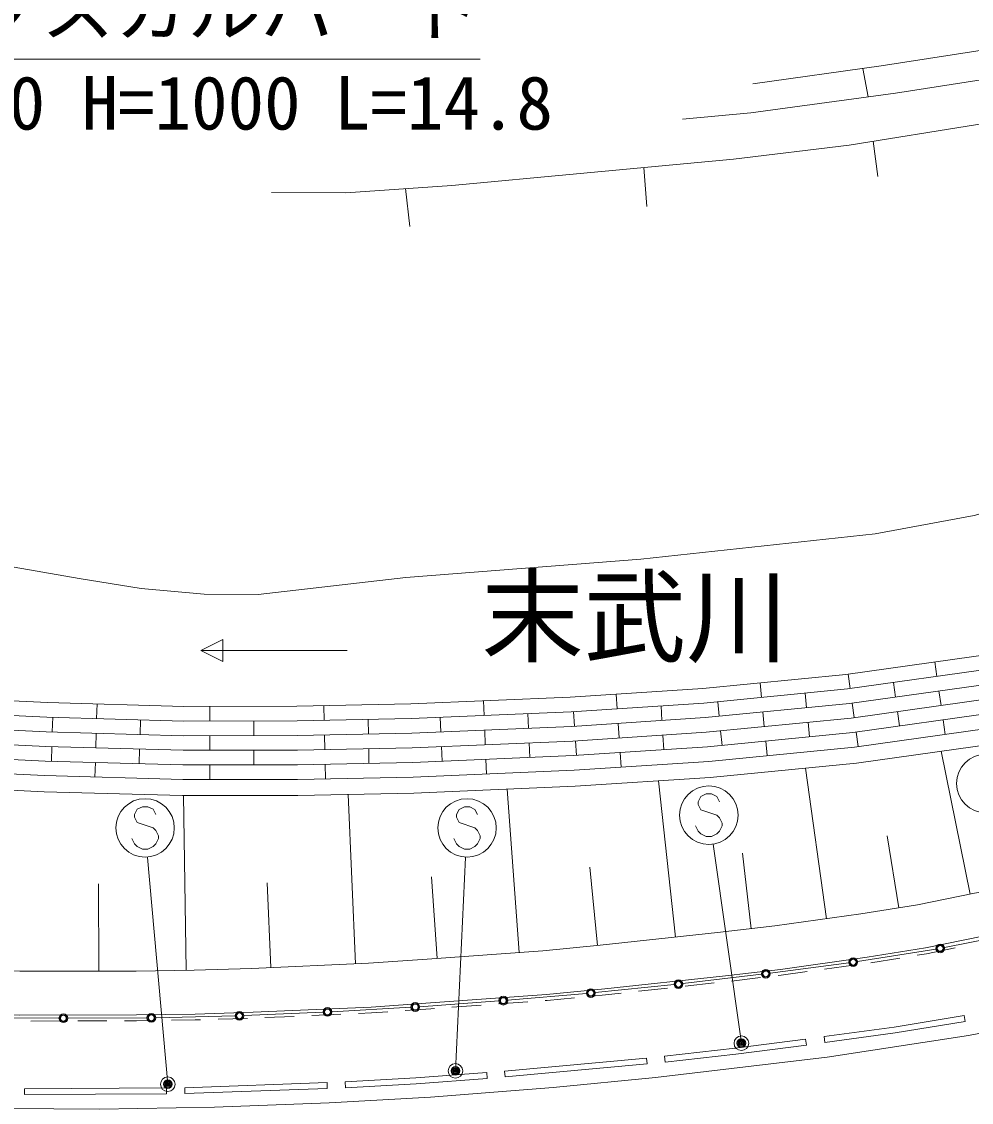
# Model space of a CAD drawing. Units: millimetres at full size, sheet at 1:1000; details may follow other scales. Extents: x 40000 to 680000, y 20000 to 380000.
# Drawn here: x 416661 to 449116, y 282363 to 319309 of the extents above; entities that cross this region are included whole.
import ezdxf
from ezdxf.enums import TextEntityAlignment as Align

# ---------------------------------------------------------------- set-up
doc = ezdxf.new("R2010")
doc.units = ezdxf.units.MM
doc.header["$LTSCALE"] = 1000
doc.header["$PDMODE"] = 32
doc.header["$PDSIZE"] = 500
doc.linetypes.add('CHAIN', pattern=[18.5, 12, -1.5, 3.5, -1.5])
for name, color, linetype, lineweight in [('M-BGD', 7, 'Continuous', 13), ('M-BMK', 2, 'Continuous', 13), ('M-STR-HTXT', 7, 'Continuous', 13), ('M-STR-STRC', 7, 'Continuous', 13)]:
    doc.layers.add(name, color=color, linetype=linetype, lineweight=lineweight)
doc.styles.add('ＭＳ ゴシック', font='')
doc.styles.get('ＭＳ ゴシック').set_extended_font_data('MS Gothic')

msp = doc.modelspace()

# ---------------------------------------------------------------- linework, layer by layer
at = {"layer": 'M-BGD'}
for p, q in [((445405, 317706), (445595, 316735)), ((445756, 315219), (445921, 314019)), ((437925, 314322), (438023, 312990)), ((429782, 313599), (429932, 312304)), ((422784, 297813), (423534, 298188)), ((423534, 298188), (423534, 297438)), ((427784, 297813), (422784, 297813)), ((423534, 297438), (422784, 297813)), ((450804, 297829), (444829, 296993)), ((447941, 296923), (447872, 297419)), ((450881, 297335), (444888, 296497)), ((444829, 296993), (439935, 296512)), ((441944, 296207), (441895, 296705)), ((444970, 296508), (444901, 297003)), ((450958, 296841), (444948, 296000)), ((446525, 296221), (446455, 296716)), ((439935, 296512), (435410, 296214)), ((437015, 295818), (436982, 296317)), ((444888, 296497), (439976, 296014)), ((443485, 295856), (443436, 296354)), ((451035, 296346), (445007, 295503)), ((448080, 295933), (448010, 296428)), ((417543, 296031), (413269, 296241)), ((422200, 295899), (417543, 296031)), ((419223, 295484), (419238, 295983)), ((429963, 295983), (426068, 295902)), ((435410, 296214), (429963, 295983)), ((432464, 295588), (432442, 296088)), ((439976, 296014), (435437, 295714)), ((444948, 296000), (440017, 295515)), ((440500, 295563), (440451, 296060)), ((445108, 295518), (445039, 296013)), ((417524, 295532), (413239, 295741)), ((426068, 295902), (422200, 295899)), ((423093, 295400), (423092, 295900)), ((427001, 295421), (426991, 295921)), ((435437, 295714), (429978, 295483)), ((433983, 295152), (433962, 295652)), ((435551, 295221), (435518, 295720)), ((438544, 295418), (438512, 295917)), ((442041, 295212), (441993, 295709)), ((451112, 295852), (445066, 295007)), ((446663, 295230), (446594, 295725)), ((417505, 295032), (413208, 295242)), ((422193, 295399), (417524, 295532)), ((417710, 295026), (417724, 295526)), ((420709, 294941), (420723, 295441)), ((426073, 295402), (422193, 295399)), ((424593, 294901), (424593, 295401)), ((429978, 295483), (426073, 295402)), ((428511, 294952), (428501, 295452)), ((435464, 295215), (429994, 294983)), ((430986, 295025), (430965, 295525)), ((440017, 295515), (435464, 295215)), ((437081, 294820), (437048, 295319)), ((445007, 295503), (440058, 295017)), ((443583, 294861), (443534, 295359)), ((448218, 294943), (448149, 295438)), ((422186, 294899), (417505, 295032)), ((419195, 294484), (419209, 294984)), ((426078, 294902), (422186, 294899)), ((423094, 294400), (423093, 294900)), ((429994, 294983), (426078, 294902)), ((427021, 294422), (427011, 294922)), ((432506, 294589), (432485, 295089)), ((440058, 295017), (435492, 294716)), ((438610, 294420), (438577, 294919)), ((445066, 295007), (440099, 294518)), ((440598, 294567), (440549, 295065)), ((445247, 294527), (445178, 295022)), ((417485, 294532), (413178, 294743)), ((422179, 294399), (417485, 294532)), ((417681, 294027), (417696, 294527)), ((430010, 294483), (426084, 294402)), ((435492, 294716), (430010, 294483)), ((431028, 294026), (431007, 294525)), ((434026, 294153), (434005, 294653)), ((440099, 294518), (435519, 294216)), ((435617, 294223), (435584, 294722)), ((442139, 294217), (442090, 294714)), ((417466, 294033), (413148, 294244)), ((420680, 293942), (420694, 294441)), ((426084, 294402), (422179, 294399)), ((424594, 293901), (424594, 294401)), ((428531, 293953), (428521, 294453)), ((435519, 294216), (430026, 293983)), ((437146, 293823), (437114, 294322)), ((449079, 289486), (448083, 294368)), ((422172, 293899), (417466, 294033)), ((419167, 293484), (419181, 293984)), ((426089, 293902), (422172, 293899)), ((423094, 293400), (423094, 293900)), ((430026, 293983), (426089, 293902)), ((427042, 293422), (427032, 293922)), ((432548, 293590), (432527, 294089)), ((444169, 288642), (443448, 293793)), ((439007, 288012), (438429, 293356)), ((433658, 287485), (433255, 293069)), ((422282, 286879), (422191, 292849)), ((428073, 287098), (427818, 292888)), ((446633, 289014), (446237, 291475)), ((441591, 288301), (441291, 290884)), ((436335, 287724), (436077, 290399)), ((430866, 287284), (430664, 290076)), ((419296, 286850), (419290, 289836)), ((425178, 286970), (425050, 289865)), ((447260, 287394), (447586, 287446)), ((447586, 287446), (448566, 287646)), ((445680, 287139), (446668, 287298)), ((442511, 286696), (442621, 286709)), ((442621, 286709), (443502, 286832)), ((444096, 286916), (445086, 287054)), ((439331, 286337), (440326, 286445)), ((440922, 286511), (441915, 286627)), ((436149, 285998), (436608, 286042)), ((436608, 286042), (437144, 286100)), ((437741, 286165), (438735, 286272)), ((431365, 285615), (432362, 285687)), ((432961, 285731), (433958, 285803)), ((434557, 285846), (434618, 285850)), ((434618, 285850), (435552, 285940)), ((423376, 285206), (424376, 285236)), ((424975, 285260), (425974, 285304)), ((426574, 285330), (427573, 285374)), ((428172, 285401), (428613, 285420)), ((428613, 285420), (429171, 285459)), ((429769, 285502), (430642, 285563)), ((430642, 285563), (430767, 285572)), ((416977, 285145), (417977, 285147)), ((418577, 285148), (419577, 285150)), ((420177, 285152), (420588, 285152)), ((420588, 285152), (421177, 285161)), ((421777, 285171), (422596, 285183)), ((422596, 285183), (422777, 285189)), ((444109, 284412), (444082, 284610)), ((433166, 283434), (438020, 283877)), ((438653, 283741), (438631, 283940)), ((433185, 283235), (433166, 283434)), ((422235, 282865), (427097, 283038)), ((427727, 282865), (427716, 283065)), ((416755, 282828), (421612, 282857)), ((416756, 282628), (416755, 282828)), ((422242, 282665), (422235, 282865))]:
    msp.add_line(p, q, dxfattribs=at)
for points in [[(441654, 317185), (446032, 317793), (450081, 318419), (451309, 318696), (454288, 319240), (457761, 319899), (462789, 320930), (466351, 321681), (470101, 322504), (472778, 323131), (473725, 323350)], [(439250, 315974), (441580, 316187), (446526, 316862), (450840, 317539), (455836, 318425), (460645, 319334), (464837, 320098), (469626, 321122), (473789, 322126), (474258, 322255)], [(425201, 313464), (427737, 313461), (431358, 313706), (435745, 314118), (440983, 314609), (444937, 315087), (449329, 315794), (452997, 316454), (458417, 317405), (461747, 318076), (465552, 318837), (470624, 319891), (473402, 320657), (474839, 321061)], [(416142, 300705), (418628, 300276), (420744, 299934), (422894, 299740), (424742, 299725), (429790, 300304), (437822, 300937), (445829, 301795), (449216, 302430), (452858, 303446), (455363, 304104), (457857, 304963), (460363, 305893), (462872, 306874), (464753, 307469), (467399, 308126), (469074, 308537), (471494, 309498), (473413, 310425), (475632, 311638), (478343, 313141), (478620, 313292)], [(409262, 294022), (413118, 293745), (417447, 293533), (422165, 293399), (426094, 293402), (430041, 293484), (435546, 293717), (440140, 294020), (445125, 294510), (451189, 295358), (456691, 296307), (457923, 296549)], [(409223, 293474), (413085, 293196), (417426, 292984), (422158, 292849), (426100, 292852), (430059, 292934), (435575, 293168), (440185, 293472), (445190, 293964), (451274, 294815), (456791, 295766), (458732, 296147)], [(399147, 287619), (403141, 287301), (405118, 287176), (408637, 287017), (412606, 286904), (416596, 286844), (420573, 286852), (422557, 286883), (424522, 286941), (428516, 287117), (430521, 287259), (434475, 287544), (436434, 287733), (440440, 288167), (442405, 288395), (445335, 288806), (447281, 289119), (449227, 289516), (451218, 289864), (453160, 290227), (455104, 290622), (457069, 291033), (459979, 291683), (460825, 291876)], [(460310, 290220), (457386, 289566), (455407, 289153), (453447, 288754), (451485, 288388), (449506, 288042), (447546, 287642)], [(447554, 287643), (445559, 287322), (442596, 286907), (440607, 286676), (436587, 286241), (434601, 286049), (430628, 285763), (428602, 285620), (424578, 285442), (422591, 285383), (420586, 285352), (416586, 285344), (412573, 285404), (408582, 285518), (405036, 285678), (403034, 285805), (399028, 286124), (397035, 286330), (393059, 286785)], [(444082, 284610), (446483, 284938), (448871, 285330)], [(444109, 284412), (446513, 284740), (448903, 285133), (448871, 285330)], [(438631, 283940), (441044, 284213), (443453, 284519)], [(438653, 283741), (441067, 284014), (443479, 284321), (443453, 284519)], [(433185, 283235), (438038, 283678), (438020, 283877)], [(427716, 283065), (430135, 283202), (432553, 283381)], [(427727, 282865), (430148, 283002), (432568, 283182), (432553, 283381)], [(422242, 282665), (427104, 282838), (427097, 283038)], [(416756, 282628), (421613, 282657), (421612, 282857)]]:
    msp.add_lwpolyline(points, dxfattribs=at)
at = {"layer": 'M-BMK', "linetype": 'CHAIN'}
msp.add_arc((416661, 476930), 198001, 268.84202, 282.63454, dxfattribs=at)
at = {"layer": 'M-STR-HTXT'}
for p, q in [((441256, 284386), (440289, 291189)), ((421657, 282984), (420968, 290740)), ((431486, 283439), (431833, 290735))]:
    msp.add_line(p, q, dxfattribs=at)
msp.add_lwpolyline([(409089, 309685), (409530, 318023), (432330, 318023)], dxfattribs=at)
for centre, radius in [((441256, 284386), 150), ((441256, 284386), 120), ((441256, 284386), 90), ((441256, 284386), 60), ((441256, 284386), 30), ((441256, 284386), 20), ((431486, 283439), 150), ((431486, 283439), 120), ((431486, 283439), 90), ((431486, 283439), 60), ((431486, 283439), 30), ((431486, 283439), 20), ((421657, 282984), 150), ((421657, 282984), 120), ((421657, 282984), 90), ((421657, 282984), 60), ((421657, 282984), 30), ((421657, 282984), 20)]:
    msp.add_circle(centre, radius, dxfattribs=at)
for p in [(441256, 284386), (431486, 283439), (421657, 282984)]:
    msp.add_point(p, dxfattribs=at)
at = {"layer": 'M-STR-STRC'}
for p, q in [((439875, 292820), (439784, 292638)), ((439784, 292638), (439784, 292547)), ((440056, 292911), (439875, 292820)), ((440238, 292911), (440056, 292911)), ((440420, 292820), (440238, 292911)), ((440511, 292638), (440420, 292820)), ((420606, 292381), (420515, 292199)), ((420788, 292472), (420606, 292381)), ((420970, 292472), (420788, 292472)), ((421152, 292381), (420970, 292472)), ((421243, 292199), (421152, 292381)), ((431608, 292380), (431517, 292199)), ((431790, 292471), (431608, 292380)), ((431972, 292471), (431790, 292471)), ((432153, 292380), (431972, 292471)), ((432244, 292199), (432153, 292380)), ((439784, 292547), (439875, 292365)), ((439875, 292365), (440420, 292183)), ((420515, 292199), (420515, 292109)), ((420515, 292109), (420606, 291927)), ((420606, 291927), (421152, 291745)), ((431517, 292199), (431517, 292108)), ((431517, 292108), (431608, 291926)), ((431608, 291926), (432153, 291744)), ((440420, 292183), (440511, 292092)), ((440511, 292092), (440602, 291911)), ((440602, 291911), (440602, 291820)), ((421152, 291745), (421243, 291654)), ((421243, 291654), (421333, 291472)), ((432153, 291744), (432244, 291653)), ((432244, 291653), (432335, 291471)), ((439784, 291638), (439693, 291820)), ((439875, 291547), (439784, 291638)), ((440056, 291456), (439875, 291547)), ((440420, 291547), (440238, 291456)), ((440511, 291638), (440420, 291547)), ((440602, 291820), (440511, 291638)), ((420515, 291199), (420424, 291381)), ((420606, 291109), (420515, 291199)), ((421243, 291199), (421152, 291109)), ((421333, 291381), (421243, 291199)), ((421333, 291472), (421333, 291381)), ((431517, 291199), (431426, 291380)), ((431608, 291108), (431517, 291199)), ((432244, 291199), (432153, 291108)), ((432335, 291380), (432244, 291199)), ((432335, 291471), (432335, 291380)), ((440238, 291456), (440056, 291456)), ((420788, 291018), (420606, 291109)), ((420970, 291018), (420788, 291018)), ((421152, 291109), (420970, 291018)), ((431790, 291017), (431608, 291108)), ((431972, 291017), (431790, 291017)), ((432153, 291108), (431972, 291017)), ((450846, 288178), (448198, 287655)), ((447903, 287603), (445227, 287182)), ((444930, 287138), (442239, 286780)), ((441942, 286742), (439255, 286422)), ((438957, 286389), (436264, 286115)), ((435965, 286087), (433270, 285854)), ((429963, 285615), (427262, 285464)), ((432971, 285831), (430262, 285634)), ((417938, 285240), (415233, 285256)), ((420944, 285253), (418238, 285240)), ((423954, 285317), (421244, 285257)), ((426962, 285449), (424254, 285328))]:
    msp.add_line(p, q, dxfattribs=at)
for points in [[(480845, 291576), (464952, 287997), (458763, 286599), (454622, 285731), (449022, 284647)], [(449022, 284647), (444185, 283913), (438321, 283210), (434823, 282871), (430633, 282542), (427169, 282345), (423257, 282203), (419326, 282132), (414613, 282160)]]:
    msp.add_lwpolyline(points, dxfattribs=at)
for centre, radius in [((449612, 293262), 1000), ((440147, 292183), 1000), ((420879, 291745), 1000), ((431881, 291744), 1000), ((448051, 287626), 150), ((448051, 287626), 150), ((448051, 287626), 120), ((448051, 287626), 120), ((448051, 287626), 100), ((448051, 287626), 100), ((445079, 287158), 150), ((445079, 287158), 120), ((445079, 287158), 100), ((442091, 286760), 150), ((442091, 286760), 120), ((442091, 286760), 100), ((439106, 286404), 150), ((439106, 286404), 120), ((439106, 286404), 100), ((433121, 285842), 150), ((436114, 286100), 150), ((436114, 286100), 120), ((436114, 286100), 100), ((427112, 285455), 150), ((430113, 285623), 150), ((430113, 285623), 120), ((430113, 285623), 100), ((433121, 285842), 120), ((433121, 285842), 100), ((418088, 285239), 150), ((418088, 285239), 120), ((418088, 285239), 100), ((421094, 285254), 150), ((421094, 285254), 120), ((421094, 285254), 100), ((424104, 285321), 150), ((424104, 285321), 120), ((424104, 285321), 100), ((427112, 285455), 120), ((427112, 285455), 100)]:
    msp.add_circle(centre, radius, dxfattribs=at)

# ---------------------------------------------------------------- texts
at = {"layer": 'M-STR-HTXT', "style": 'ＭＳ ゴシック'}
msp.add_text('ボックスカルバート', height=1833, dxfattribs=at).set_placement((409830, 318273), align=Align.BOTTOM_LEFT)
for s, p in [('W=1000 H=1000', (426194, 317451)), ('L=14.8', (434818, 317451))]:
    msp.add_text(s, height=1833, dxfattribs=at).set_placement(p, align=Align.TOP_RIGHT)
msp.add_text('末武川', height=2566, dxfattribs=at).set_placement((437621, 296917), align=Align.BOTTOM_CENTER)

doc.saveas('drawing.dxf')
